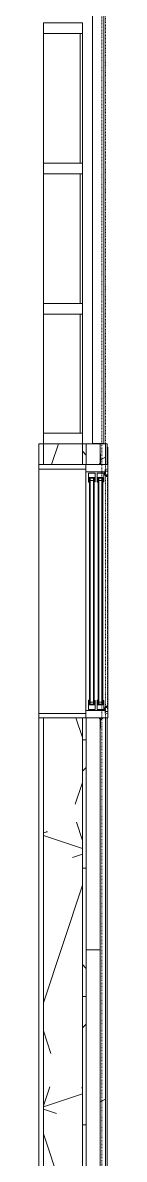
# Model space of a CAD drawing. Header units: inches. Extents: x -1558 to 1975, y 9767 to 12269.
# Drawn here: x 475.3 to 485, y 11006.9 to 11166.2 of the extents above; entities that cross this region are included whole.
import ezdxf

# ---------------------------------------------------------------- set-up
doc = ezdxf.new("R2010")
doc.units = ezdxf.units.IN
doc.header["$MEASUREMENT"] = 0
for name, pattern in [('Dash', [0.25, 0.125, -0.125]), ('Dash 1_16_', [0.125, 0.0625, -0.0625]), ('Double Dash 3_8_', [1, 0.375, -0.125, 0.125, -0.125, 0.125, -0.125])]:
    doc.linetypes.add(name, pattern=pattern)
for name, color, linetype, lineweight in [('0-1', 7, 'Continuous', 5), ('0-2', 7, 'Continuous', 9), ('0-3', 10, 'Double Dash 3_8_', 15), ('A-DETL-GENF-HDLN-1', 7, 'Dash', 9), ('A-DETL-GENF-HDLN-2', 1, 'Continuous', 9), ('A-GLAZ', 151, 'Continuous', 9), ('A-GLAZ-1', 7, 'Continuous', 9), ('A-GLAZ-CWMG-1', 7, 'Continuous', 9), ('A-GLAZ-CWMG-2', 252, 'Continuous', 9), ('A-WALL-1', 7, 'Continuous', 9), ('A-WALL-PATT-1', 8, 'Continuous', 9), ('A-WALL-PATT-2', 253, 'Continuous', 9), ('C-PROP-LINE-2', 10, 'Dash 1_16_', 15)]:
    doc.layers.add(name, color=color, linetype=linetype, lineweight=lineweight)

# ---------------------------------------------------------------- blocks, each defined once
blk = doc.blocks.new('Rectangular Mullion - Stud - Vertical-3289777-KEY PLAN - 2ND FLOOR')
at = {"layer": 'A-GLAZ-CWMG-1'}
for p, q in [((-1.5, 2.75), (0, 2.75)), ((-1.5, -2.75), (-1.5, 2.75)), ((0, 2.75), (0, -2.75)), ((0, -2.75), (-1.5, -2.75))]:
    blk.add_line(p, q, dxfattribs=at)
blk = doc.blocks.new('Rectangular Mullion - Stud - Base_Head-1769174-KEY PLAN - 2ND FLOOR')
at = {"layer": 'A-GLAZ-CWMG-2'}
h = blk.add_hatch(dxfattribs=at)
h.set_pattern_fill('FP_7', color=256, style=0, pattern_type=2)
h.set_pattern_definition([(90, (-3406.924, 11215.437), (-8, 5e-16), [])])
h.paths.add_polyline_path([(-3404.17, 11205.59), (-3404.17, 11223.78), (-3409.67, 11223.78), (-3409.67, 11205.59)], flags=0)
at = {"layer": 'A-GLAZ-CWMG-1'}
for p, q in [((-3409.67, 11223.78), (-3409.67, 11205.59)), ((-3404.17, 11205.59), (-3404.17, 11223.78))]:
    blk.add_line(p, q, dxfattribs=at)
blk = doc.blocks.new('Rectangular Mullion - Stud - Base_Head-1769175-KEY PLAN - 2ND FLOOR')
at = {"layer": 'A-GLAZ-CWMG-2'}
h = blk.add_hatch(dxfattribs=at)
h.set_pattern_fill('FP_8', color=256, style=0, pattern_type=2)
h.set_pattern_definition([(90, (-3406.924, 11117.019), (-8, 5e-16), [])])
h.paths.add_polyline_path([(-3408.38, 11108.68), (-3404.17, 11108.68), (-3404.17, 11125.36), (-3409.67, 11125.36), (-3409.67, 11108.68), (-3408.92, 11108.68)], flags=0)
at = {"layer": 'A-GLAZ-CWMG-1'}
for p, q in [((-3409.67, 11125.36), (-3409.67, 11108.68)), ((-3404.17, 11108.68), (-3404.17, 11125.36))]:
    blk.add_line(p, q, dxfattribs=at)
blk = doc.blocks.new('Rectangular Mullion - Stud - Vertical-V8-KEY PLAN - 2ND FLOOR')
at = {"layer": 'A-GLAZ-CWMG-1'}
for p, q in [((0, 2.75), (1.5, 2.75)), ((0, -2.75), (0, 2.75)), ((1.5, 2.75), (1.5, -2.75)), ((1.5, -2.75), (0, -2.75))]:
    blk.add_line(p, q, dxfattribs=at)
blk = doc.blocks.new('Rectangular Mullion - Stud - Vertical-V9-KEY PLAN - 2ND FLOOR')
at = {"layer": 'A-GLAZ-CWMG-1'}
for p, q in [((0, 2.75), (1.5, 2.75)), ((0, -2.75), (0, 2.75)), ((1.5, 2.75), (1.5, -2.75)), ((1.5, -2.75), (0, -2.75))]:
    blk.add_line(p, q, dxfattribs=at)
blk = doc.blocks.new('Rectangular Mullion - Stud - Vertical-V10-KEY PLAN - 2ND FLOOR')
at = {"layer": 'A-GLAZ-CWMG-1'}
for p, q in [((0, 2.75), (1.5, 2.75)), ((0, -2.75), (0, 2.75)), ((1.5, 2.75), (1.5, -2.75)), ((1.5, -2.75), (0, -2.75))]:
    blk.add_line(p, q, dxfattribs=at)
blk = doc.blocks.new('Window-Double_Hung-Marvin-Essential - ESDH3066 - 2nd Floor-3357222-KEY PLAN - 2ND FLOOR')
at = {"layer": 'A-DETL-GENF-HDLN-1'}
blk.add_line((16.1, -4.84), (-16.5, -4.84), dxfattribs=at)
at = {"layer": 'A-DETL-GENF-HDLN-2'}
for p, q in [((-17.13, 4.81), (-17.75, 4.81)), ((-17.13, -1.78), (-17.13, 4.81)), ((17.12, 4.81), (17.75, 4.81)), ((17.12, 4.81), (17.12, -1.78)), ((-16.72, -1.81), (-17.75, -1.81)), ((-17.75, -4.91), (-17.75, -1.81)), ((-16.72, -4.4), (-16.72, -1.81)), ((-16.56, -2.16), (-15.34, -2.16)), ((-16.56, -2.16), (-16.56, -3.09)), ((-15.34, -3.09), (-16.56, -3.09)), ((-15.28, -2.27), (-15.94, -2.27)), ((-15.94, -2.27), (-15.94, -2.99)), ((-15.94, -2.99), (-15.28, -2.99)), ((-15.84, -2.29), (-15.84, -2.98)), ((-15.54, -2.42), (-15.54, -2.85)), ((-15.34, -2.16), (-15.28, -2.22)), ((-15.34, -3.09), (-15.28, -3.03)), ((-15.28, -2.22), (-15.28, -2.27)), ((-15.28, -2.99), (-15.28, -3.03)), ((15.34, -2.16), (15.28, -2.22)), ((15.28, -2.22), (15.28, -2.27)), ((15.28, -2.27), (15.94, -2.27)), ((15.28, -2.99), (15.28, -3.03)), ((15.94, -2.99), (15.28, -2.99)), ((15.34, -3.09), (15.28, -3.03)), ((16.56, -2.16), (15.34, -2.16)), ((15.34, -3.09), (16.56, -3.09)), ((15.54, -2.42), (15.54, -2.85)), ((15.84, -2.29), (15.84, -2.98)), ((15.94, -2.27), (15.94, -2.99)), ((16.56, -2.16), (16.56, -3.09)), ((16.72, -4.4), (16.72, -1.81)), ((16.72, -1.81), (17.75, -1.81)), ((17.75, -4.91), (17.75, -1.81)), ((-19.25, -3.86), (-19.25, -3.81)), ((-19.25, -3.81), (-17.9, -3.81)), ((-17.75, -3.86), (-19.25, -3.86)), ((-17.9, -3.81), (-17.9, -3.7)), ((-17.9, -3.7), (-17.75, -3.7)), ((-17.08, -4.5), (-17.16, -4.91)), ((-17.08, -4.5), (-16.19, -4.5)), ((-16.85, -4.87), (-16.85, -4.5)), ((-16.38, -4.4), (-16.72, -4.4)), ((-16.56, -3.37), (-15.34, -3.37)), ((-16.56, -3.37), (-16.56, -4.31)), ((-15.34, -4.31), (-16.56, -4.31)), ((-16.38, -4.5), (-16.38, -4.4)), ((-16.18, -4.64), (-16.3, -4.64)), ((-16.3, -4.64), (-16.3, -4.87)), ((-16.19, -4.5), (-16.19, -4.59)), ((-16.19, -4.59), (-16.1, -4.59)), ((-16.18, -4.84), (-16.18, -4.64)), ((-16.1, -4.59), (-16.1, -4.84)), ((-15.28, -3.49), (-15.94, -3.49)), ((-15.94, -3.49), (-15.94, -4.21)), ((-15.94, -4.21), (-15.28, -4.21)), ((-15.84, -3.51), (-15.84, -4.2)), ((-15.54, -3.63), (-15.54, -4.07)), ((-15.34, -3.37), (-15.28, -3.44)), ((-15.34, -4.31), (-15.28, -4.25)), ((-15.28, -3.44), (-15.28, -3.49)), ((-15.28, -4.21), (-15.28, -4.25)), ((15.34, -3.37), (15.28, -3.44)), ((15.28, -3.44), (15.28, -3.49)), ((15.28, -3.49), (15.94, -3.49)), ((15.28, -4.21), (15.28, -4.25)), ((15.94, -4.21), (15.28, -4.21)), ((15.34, -4.31), (15.28, -4.25)), ((16.56, -3.37), (15.34, -3.37)), ((15.34, -4.31), (16.56, -4.31)), ((15.54, -3.63), (15.54, -4.07)), ((15.84, -3.51), (15.84, -4.2)), ((15.94, -3.49), (15.94, -4.21)), ((16.19, -4.59), (16.1, -4.59)), ((16.1, -4.59), (16.1, -4.84)), ((16.18, -4.84), (16.18, -4.64)), ((16.18, -4.64), (16.3, -4.64)), ((17.08, -4.5), (16.19, -4.5)), ((16.19, -4.5), (16.19, -4.59)), ((16.3, -4.64), (16.3, -4.87)), ((16.38, -4.5), (16.38, -4.4)), ((16.38, -4.4), (16.72, -4.4)), ((16.56, -3.37), (16.56, -4.31)), ((16.85, -4.87), (16.85, -4.5)), ((17.08, -4.5), (17.16, -4.91)), ((17.9, -3.7), (17.75, -3.7)), ((17.75, -3.86), (19.25, -3.86)), ((17.9, -3.81), (17.9, -3.7)), ((19.25, -3.81), (17.9, -3.81)), ((19.25, -3.86), (19.25, -3.81)), ((-17.75, -4.91), (-17.16, -4.91)), ((-16.3, -4.87), (-16.85, -4.87)), ((-16.18, -4.84), (-16.1, -4.84)), ((16.18, -4.84), (16.1, -4.84)), ((16.3, -4.87), (16.85, -4.87)), ((17.75, -4.91), (17.16, -4.91))]:
    blk.add_line(p, q, dxfattribs=at)
at = {"layer": 'A-GLAZ'}
for p, q in [((15.84, -2.29), (-15.84, -2.29)), ((15.84, -2.42), (-15.84, -2.42)), ((15.84, -2.85), (-15.84, -2.85)), ((15.84, -2.98), (-15.84, -2.98)), ((15.84, -3.51), (-15.84, -3.51)), ((15.84, -3.63), (-15.84, -3.63)), ((15.84, -4.07), (-15.84, -4.07)), ((15.84, -4.2), (-15.84, -4.2))]:
    blk.add_line(p, q, dxfattribs=at)
at = {"layer": 'A-GLAZ-1'}
for p, q in [((-17.75, 4.81), (17.75, 4.81)), ((-17.75, -1.78), (-17.75, 4.81)), ((17.75, 4.81), (17.75, -1.78)), ((-17.75, -1.81), (17.75, -1.81)), ((-17.75, -4.91), (-17.75, -1.81)), ((17.75, -1.81), (17.75, -4.91)), ((17.75, -4.91), (-17.75, -4.91)), ((17.75, -4.81), (20.21, -4.81)), ((20.21, -4.87), (17.75, -4.87)), ((20.21, -4.81), (20.21, -4.87))]:
    blk.add_line(p, q, dxfattribs=at)
blk = doc.blocks.new('Family - ___-2835860-KEY PLAN - 2ND FLOOR')
at = {"layer": 'C-PROP-LINE-2'}
blk.add_line((-3401.42, 11247.39), (-3401.42, 10851.39), dxfattribs=at)
blk = doc.blocks.new('Family - ___-2835903-KEY PLAN - 2ND FLOOR')
at = {"layer": 'C-PROP-LINE-2'}
blk.add_line((-3400.92, 11276.29), (-3400.92, 10822.49), dxfattribs=at)
blk = doc.blocks.new('Family - ___-2835932-KEY PLAN - 2ND FLOOR')
at = {"layer": 'C-PROP-LINE-2'}
blk.add_line((-3401.42, 11247.39), (-3401.42, 10851.39), dxfattribs=at)
blk = doc.blocks.new('CTR - 1st Phase - Shell_rvt-1-KEY PLAN - 2ND FLOOR')
at = {"layer": 'A-WALL-PATT-1'}
h = blk.add_hatch(dxfattribs=at)
h.set_pattern_fill('FP_2', color=256, style=0, pattern_type=2)
h.set_pattern_definition([(216.87, (36, 90), (269.999678, 180.000482), [45, -405]), (206.565, (90, 63), (-90.00047, -89.99987), [100.623, -100.623]), (198.435, (90, 18), (-179.999294, -90.00048), [56.921, -227.684])])
h.paths.add_polyline_path([(-3401.67, 10849.89), (-3400.92, 10849.89), (-3400.92, 11068.78), (-3401.67, 11068.78), (-3401.67, 10857.93)], flags=0)
h.paths.add_polyline_path([(-3400.92, 11104.28), (-3400.92, 11107.18), (-3401.67, 11107.18), (-3401.67, 11104.28)], flags=0)
at = {"layer": 'A-WALL-PATT-2'}
h = blk.add_hatch(dxfattribs=at)
h.set_pattern_fill('FP_5', color=256, style=0, pattern_type=2)
h.set_pattern_definition([(161.57, (1.8, 1.8), (-14.4010124, -0.0012439), [0, -102.456, 11.376, 0]), (18.43, (-1.8, 1.8), (-14.4010124, 0.0012439), [0, -102.456, 11.376, 0]), (108.43, (1.8, 1.8), (7.1973965, -36.003153), [34.146, -79.686]), (71.57, (-1.8, 1.8), (7.1973965, 36.003153), [34.146, -79.686])])
h.paths.add_polyline_path([(-3409.67, 10843.14), (-3409.17, 10843.41), (-3404.17, 10843.41), (-3404.17, 11068.78), (-3409.67, 11068.78), (-3409.67, 10843.41)], flags=0)
h.paths.add_polyline_path([(-3404.17, 11104.28), (-3404.17, 11107.18), (-3409.67, 11107.18), (-3409.67, 11104.28)], flags=0)
h = blk.add_hatch(dxfattribs=at)
h.set_pattern_fill('FP_4', color=256, style=0, pattern_type=2)
h.set_pattern_definition([(0, (0, 0), (0, 17.993), []), (315, (0, 0), (17.993039, 0), [25.446, -25.446]), (45, (0, 0), (17.993039, 0), [25.446, -25.446])])
h.paths.add_polyline_path([(-3404.17, 10848.64), (-3403.67, 10848.64), (-3403.7, 11068.78), (-3404.17, 11068.78), (-3404.17, 10849.07)], flags=0)
h.paths.add_polyline_path([(-3403.7, 11104.28), (-3403.67, 11104.28), (-3403.7, 11107.18), (-3404.17, 11107.18), (-3404.17, 11104.28)], flags=0)
h = blk.add_hatch(dxfattribs=at)
h.set_pattern_fill('FP_3', color=256, style=0, pattern_type=2)
h.set_pattern_definition([(0, (0, 0), (0, 33.75), []), (90, (0, 0), (-33.75, 2e-15), [])])
h.paths.add_polyline_path([(-3403.67, 10849.14), (-3401.67, 10849.14), (-3401.67, 11068.78), (-3403.67, 11068.78), (-3403.67, 10854.23)], flags=0)
h.paths.add_polyline_path([(-3403.67, 11104.28), (-3401.67, 11104.28), (-3401.67, 11107.18), (-3403.67, 11107.18)], flags=0)
at = {"layer": 'A-WALL-1'}
for p, q in [((-3402.75, 11247.13), (-3402.75, 11107.24)), ((-3401.17, 11107.24), (-3401.17, 11247.13)), ((-3410.3, 11107.18), (-3410.3, 11104.28)), ((-3400.67, 11107.18), (-3410.3, 11107.18)), ((-3409.67, 11104.28), (-3409.67, 11107.18)), ((-3404.17, 11104.28), (-3404.17, 11107.18)), ((-3403.67, 11104.28), (-3403.67, 11107.18)), ((-3402.75, 11107.24), (-3401.17, 11107.24)), ((-3401.67, 11104.28), (-3401.67, 11107.18)), ((-3400.92, 11104.28), (-3400.92, 11107.18)), ((-3400.67, 11106.74), (-3400.67, 11107.18)), ((-3410.3, 11068.78), (-3410.3, 10842.51)), ((-3409.67, 10843.14), (-3409.67, 11068.78)), ((-3404.17, 10848.64), (-3404.17, 11068.78)), ((-3403.67, 10849.14), (-3403.67, 11068.78)), ((-3401.67, 10849.89), (-3401.67, 11068.78)), ((-3400.92, 10850.64), (-3400.92, 11068.78)), ((-3400.67, 10850.89), (-3400.67, 11068.78))]:
    blk.add_line(p, q, dxfattribs=at)
at = {"layer": '0-2', "extrusion": (0, 0, -1), "rotation": 269.9999999999911}
for name, p in [('Rectangular Mullion - Stud - Vertical-V8-KEY PLAN - 2ND FLOOR', (3406.92, 11166.23)), ('Rectangular Mullion - Stud - Vertical-V9-KEY PLAN - 2ND FLOOR', (3406.92, 11146.54)), ('Rectangular Mullion - Stud - Vertical-V10-KEY PLAN - 2ND FLOOR', (3406.92, 11126.86)), ('Rectangular Mullion - Stud - Vertical-3289777-KEY PLAN - 2ND FLOOR', (3406.92, 11107.18))]:
    blk.add_blockref(name, p, dxfattribs=at)
at = {"layer": '0-2'}
for name, p in [('Rectangular Mullion - Stud - Base_Head-1769174-KEY PLAN - 2ND FLOOR', (0, -59.05)), ('Rectangular Mullion - Stud - Base_Head-1769174-KEY PLAN - 2ND FLOOR', (0, -78.73)), ('Rectangular Mullion - Stud - Base_Head-1769175-KEY PLAN - 2ND FLOOR', (0, 0))]:
    blk.add_blockref(name, p, dxfattribs=at)
at = {"layer": '0-2', "rotation": 89.99999999999993}
blk.add_blockref('Window-Double_Hung-Marvin-Essential - ESDH3066 - 2nd Floor-3357222-KEY PLAN - 2ND FLOOR', (-3405.49, 11086.53), dxfattribs=at)
at = {"layer": '0-3'}
for name in ['Family - ___-2835932-KEY PLAN - 2ND FLOOR', 'Family - ___-2835860-KEY PLAN - 2ND FLOOR', 'Family - ___-2835903-KEY PLAN - 2ND FLOOR']:
    blk.add_blockref(name, (0, 0), dxfattribs=at)

msp = doc.modelspace()

# ---------------------------------------------------------------- block references
at = {"layer": '0-1'}
msp.add_blockref('CTR - 1st Phase - Shell_rvt-1-KEY PLAN - 2ND FLOOR', (3885.56, 0), dxfattribs=at)

doc.saveas('drawing.dxf')
